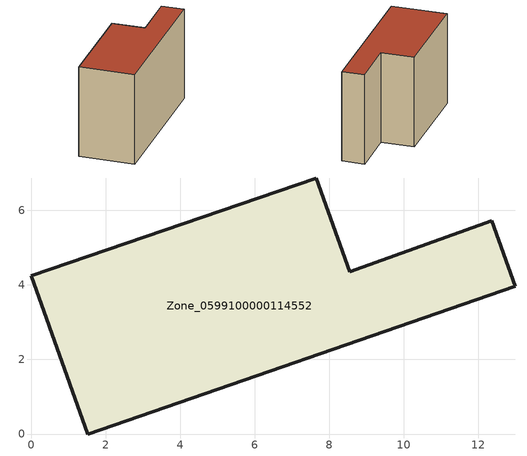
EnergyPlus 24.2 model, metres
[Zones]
Zone_0599100000114552
 floor ground (C_G): 1.52,0 0,4.25 7.65,6.87 8.55,4.35 12.37,5.72 13,3.96 z0
 wall outside (C_F): 1.52,0 13,3.96 12.37,5.72 8.55,4.35 7.65,6.87 0,4.25 1.52,0 z0:7.63
 roof outside (C_R): 0,4.25 1.52,0 13,3.96 12.37,5.72 8.55,4.35 7.65,6.87 z7.63
[BUILDING]
Pand.0599100000114552: North Axis=0; Terrain=City; Loads Convergence Tolerance Value=0.04; Temperature Convergence Tolerance Value=0.4; Solar Distribution=FullExterior; Maximum Number of Warmup Days=25; Minimum Number of Warmup Days=1
[Site:Location]
Rotterdam.The.Hague.AP_ZH_NLD Design_Conditions: Latitude=51.96; Longitude=4.45; Time Zone=1; Elevation=-4.5
[SITE:GROUNDTEMPERATURE:BUILDINGSURFACE]
18, 18, 18, 18, 18, 18, 18, 18, 18, 18, 18, 18
[MATERIAL] Thermal Absorptance=0.9; Solar Absorptance=0.7; Visible Absorptance=0.7
Name | Roughness | Thickness | Conductivity | Density | Specific Heat
G.TI.1946 | MediumSmooth | 0.15 | 1 | 540 | 1210
F.TI.1946 | Rough | 0.3 | 0.857143 | 1920 | 840
R.TI.1946 | MediumRough | 0.2 | 0.1 | 1500 | 1000
[CONSTRUCTION]
C_G: G.TI.1946
C_F: F.TI.1946
C_R: R.TI.1946
[ZONE]
Zone_0599100000114552: Type=1; Multiplier=1; Ceiling Height=Autocalculate; Volume=Autocalculate; Floor Area=autocalculate; Part of Total Floor Area=Yes
[ZONEINFILTRATION:DESIGNFLOWRATE]
Infil_Zone_0599100000114552: Zone or ZoneList or Space or SpaceList=Zone_0599100000114552; Schedule=AlwaysOn; Design Flow Rate Calculation Method=Flow/Area; Flow Rate per Floor Area=0.003; Constant Term Coefficient=1; Temperature Term Coefficient=0; Velocity Term Coefficient=0; Velocity Squared Term Coefficient=0
[HVACTEMPLATE:ZONE:IDEALLOADSAIRSYSTEM]
Zone_0599100000114552: Maximum Heating Supply Air Temperature=50; Minimum Cooling Supply Air Temperature=13; Maximum Heating Supply Air Humidity Ratio=0.0156; Minimum Cooling Supply Air Humidity Ratio=0.0077; Heating Limit=NoLimit; Cooling Limit=NoLimit; Dehumidification Control Type=ConstantSensibleHeatRatio; Cooling Sensible Heat Ratio=0.7; Dehumidification Setpoint=60; Humidification Control Type=None; Humidification Setpoint=30; Outdoor Air Method=None; Outdoor Air Flow Rate per Person=0.00944; Outdoor Air Flow Rate per Zone Floor Area=0; Outdoor Air Flow Rate per Zone=0; Demand Controlled Ventilation Type=None; Outdoor Air Economizer Type=NoEconomizer; Heat Recovery Type=None; Sensible Heat Recovery Effectiveness=0.7; Latent Heat Recovery Effectiveness=0.65
[ZONECONTROL:THERMOSTAT]
ThermostatControl_Zone_0599100000114552: Zone or ZoneList=Zone_0599100000114552; Control Type Schedule=DualSetpointControlType; Control 1=Thermostat_Zone_0599100000114552; Temperature Difference Between Cutout And Setpoint=0
[THERMOSTATSETPOINT:DUALSETPOINT]
Thermostat_Zone_0599100000114552: Heating Setpoint Temperature Schedule=HeatingSetpoint_Zone_0599100000114552; Cooling Setpoint Temperature Schedule=CoolingSetpoint_Zone_0599100000114552
[SCHEDULE:COMPACT]
HeatingSetpoint_Zone_0599100000114552: Through: 12/31, For: AllDays, Until: 24:00, 21
CoolingSetpoint_Zone_0599100000114552: Through: 12/31, For: AllDays, Until: 24:00, 24
DualSetpointControlType: Through: 12/31, For: AllDays, Until: 24:00, 4
AlwaysOn: Through: 12/31, For: AllDays, Until: 24:00, 1
